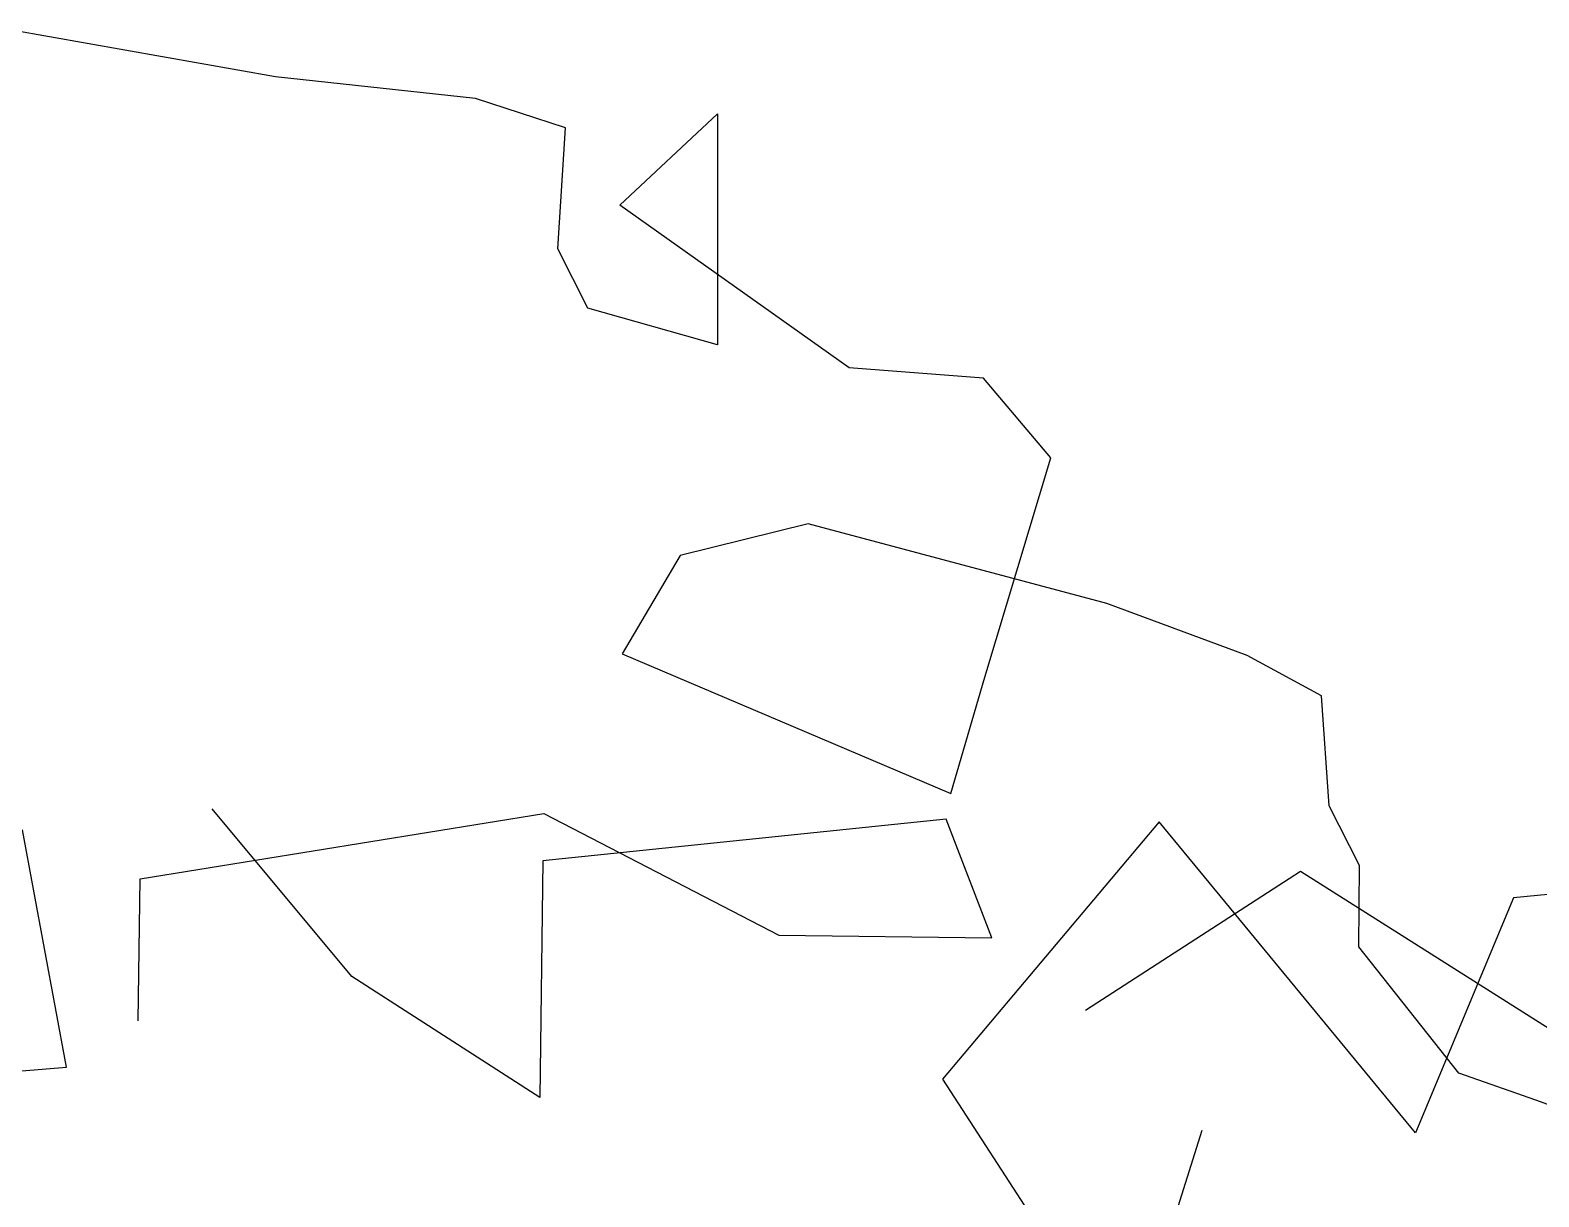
# Model space of a CAD drawing. Extents: x -1568 to -728, y -1287 to -990.
# Drawn here: x -1019.083 to -1018.063, y -1147.872 to -1147.084 of the extents above; entities that cross this region are included whole.
import ezdxf

# ---------------------------------------------------------------- set-up
doc = ezdxf.new("R2010")
doc.units = 0
doc.header["$LTSCALE"] = 5
doc.layers.get('0').update_dxf_attribs({"linetype": 'CONTINUOUS'})
doc.layers.add('fz', color=7, linetype='CONTINUOUS')
doc.layers.add('植物', color=3, linetype='CONTINUOUS')

# ---------------------------------------------------------------- blocks, each defined once
blk = doc.blocks.new('A$C3A3013BA')
at = {"layer": '植物', "color": 3}
for p, q in [((5207.9, 9359.5), (5520.7, 9304.4)), ((5520.7, 9304.4), (5631.2, 9286)), ((5631.2, 9286), (5796.8, 9138.9)), ((5796.8, 9138.9), (5815.2, 9028.6)), ((5815.2, 9028.6), (5870.4, 8955)), ((6385.7, 9028.6), (6367.3, 8863.1)), ((6864.1, 8918.2), (6385.7, 9028.6)), ((5870.4, 8955), (5907.2, 8807.9)), ((6808.9, 8771.1), (6864.1, 8918.2)), ((6367.3, 8863.1), (6330.5, 8550.5)), ((5907.2, 8807.9), (6017.6, 8771.1)), ((6017.6, 8771.1), (6220, 8734.4)), ((6643.3, 8697.6), (6808.9, 8771.1)), ((6220, 8734.4), (6643.3, 8697.6)), ((6330.5, 8550.5), (6440.9, 8458.5)), ((6440.9, 8458.5), (6624.9, 8476.9)), ((6624.9, 8476.9), (6974.5, 8311.4)), ((6864.1, 8164.3), (6808.9, 8476.9)), ((6808.9, 8476.9), (6992.9, 8458.5)), ((6992.9, 8458.5), (7048.1, 8385)), ((7048.1, 8385), (7066.6, 8219.5)), ((6974.5, 8311.4), (6864.1, 8164.3)), ((7066.6, 8219.5), (7195.4, 8201.1)), ((7195.4, 8201.1), (7471.4, 8219.5)), ((7471.4, 8219.5), (7839.5, 8219.5))]:
    blk.add_line(p, q, dxfattribs=at)
blk = doc.blocks.new('LIM43')
at = {"color": 98}
for p, q in [((942285.3405, 2579500.7388), (942285.6132, 2579500.7831)), ((942285.4836, 2579500.6729), (942285.3891, 2579500.7861)), ((942285.8852, 2579500.7793), (942285.6127, 2579500.7511)), ((942285.6132, 2579500.7831), (942285.7721, 2579500.7009)), ((942285.9161, 2579500.699), (942285.8852, 2579500.7793)), ((942285.2907, 2579500.6116), (942285.2609, 2579500.7719)), ((942286.0292, 2579500.7774), (942285.8828, 2579500.6035)), ((942286.2023, 2579500.5672), (942286.0292, 2579500.7774)), ((942285.6127, 2579500.7511), (942285.6105, 2579500.5912)), ((942286.557, 2579500.7542), (942286.2685, 2579500.7261)), ((942285.3392, 2579500.6429), (942285.3405, 2579500.7388)), ((942285.9794, 2579500.6501), (942286.1247, 2579500.7441)), ((942286.1247, 2579500.7441), (942286.331, 2579500.6134)), ((942286.2685, 2579500.7261), (942286.2023, 2579500.5672)), ((942285.7721, 2579500.7009), (942285.9161, 2579500.699)), ((942285.6105, 2579500.5912), (942285.4836, 2579500.6729)), ((942284.9543, 2579500.5842), (942285.2907, 2579500.6116)), ((942285.8828, 2579500.6035), (942286.0081, 2579500.4099)), ((942286.0081, 2579500.4099), (942286.0583, 2579500.5691))]:
    blk.add_line(p, q, dxfattribs=at)

msp = doc.modelspace()

# ---------------------------------------------------------------- block references
at = {"layer": 'fz'}
msp.add_blockref('LIM43', (-943304.34916, -2580648.39614), dxfattribs=at)
at = {"layer": '植物', "color": 4, "xscale": 0.0004915199845806296, "yscale": 0.0004915199242532253, "zscale": 0.0004915200000000004, "rotation": 170.0000031482475}
msp.add_blockref('A$C3A3013BA', (-1014.59914, -1143.77419), dxfattribs=at)

doc.saveas('drawing.dxf')
